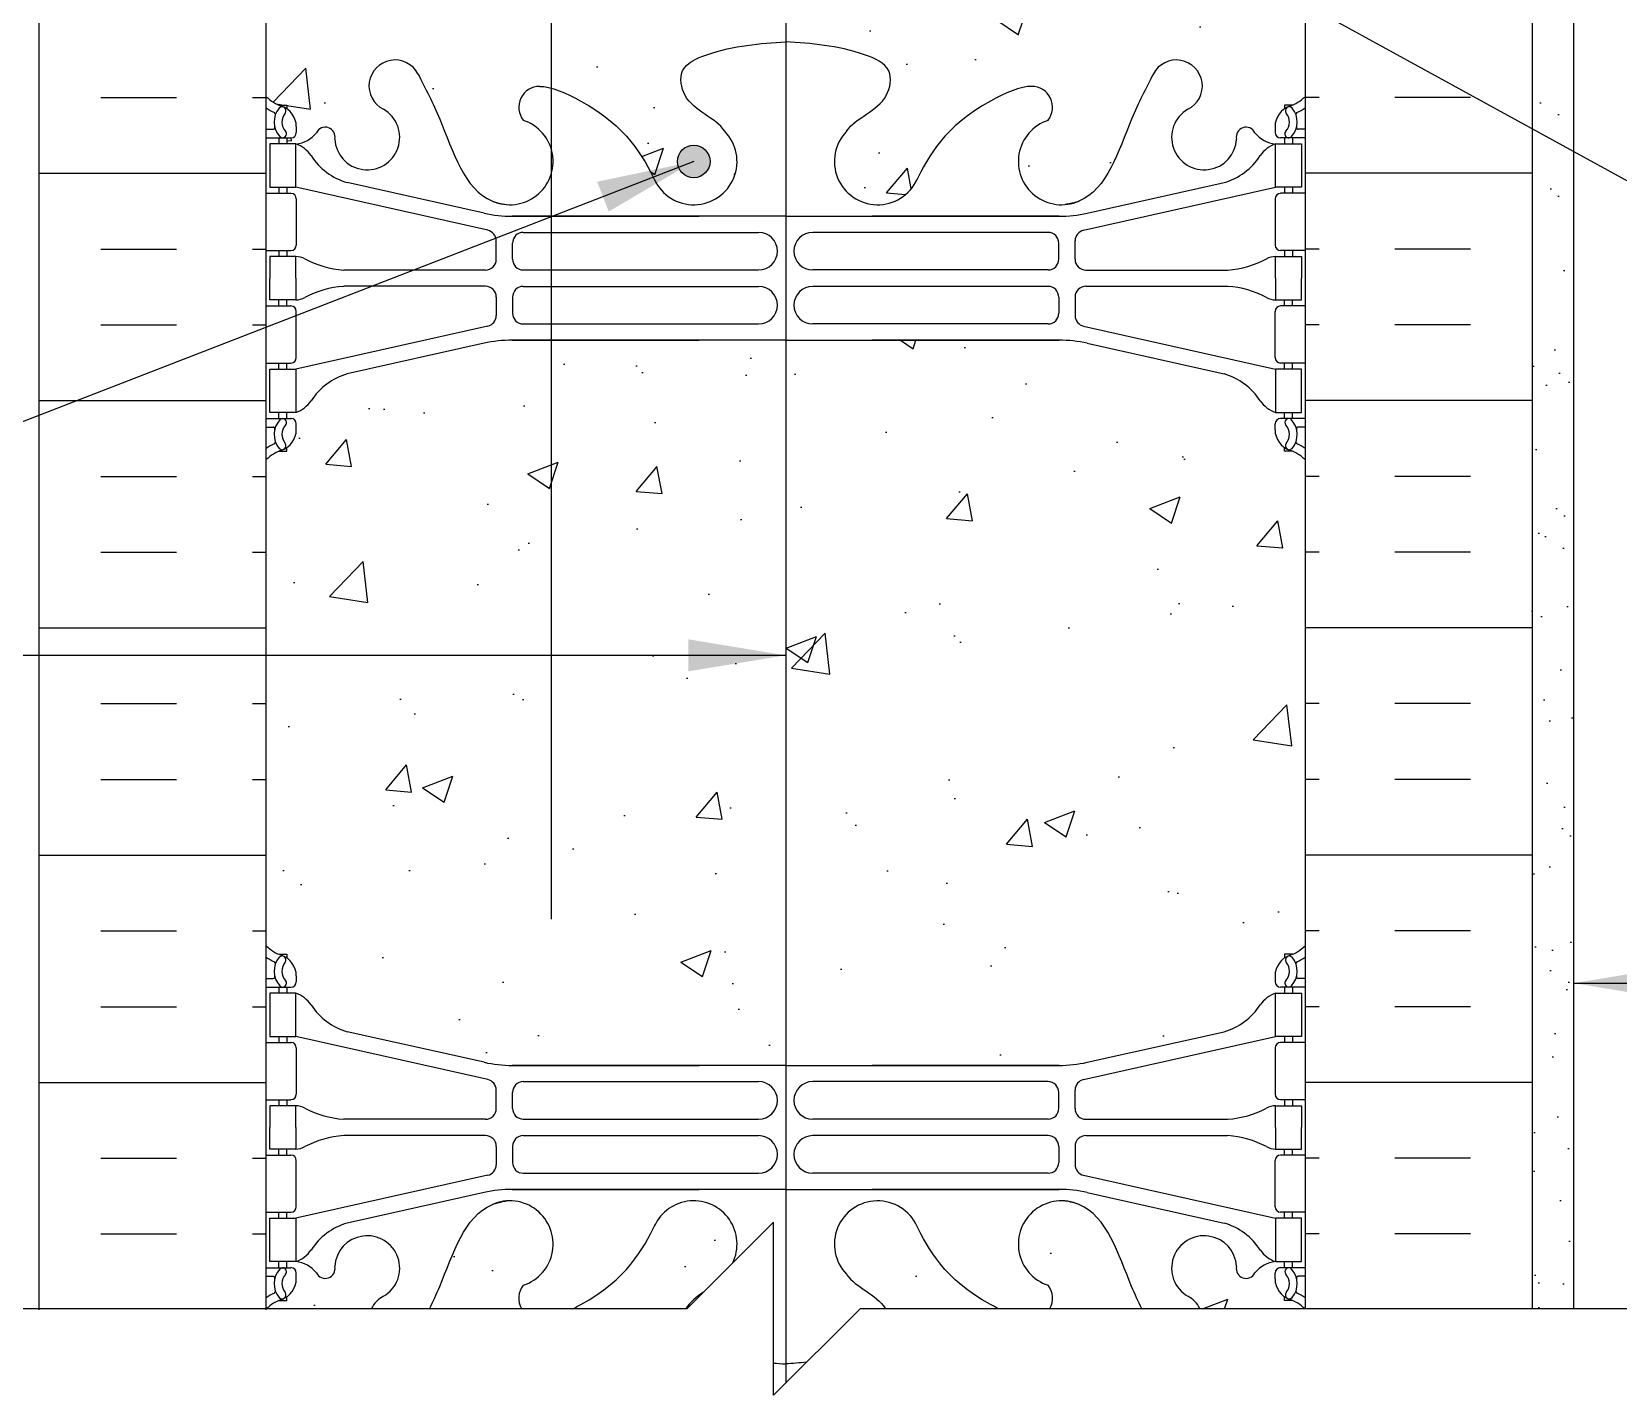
# Model space of a CAD drawing. Header units: inches. Extents: x 253 to 308.2, y 82.2 to 149.8.
# Drawn here: x 271.49 to 289.82, y 105.81 to 121.56 of the extents above; entities that cross this region are included whole.
import ezdxf

# ---------------------------------------------------------------- set-up
doc = ezdxf.new("R2010")
doc.units = ezdxf.units.IN
doc.header["$LTSCALE"] = 0.5
doc.header["$MEASUREMENT"] = 0
for name, color, linetype in [('HATCH', 12, 'Continuous'), ('line25', 2, 'Continuous'), ('LINE3', 3, 'Continuous'), ('LINE50', 5, 'Continuous'), ('LINE9', 9, 'Continuous'), ('TEXT', 4, 'Continuous'), ('Web_Edge', 9, 'Continuous')]:
    doc.layers.add(name, color=color, linetype=linetype)
doc.styles.add('DIM', font='romans.shx', dxfattribs={"width": 0.7})
doc.dimstyles.new('ext_12', dxfattribs={"dimscale": 12, "dimtxt": 0.09375, "dimasz": 0.09375, "dimexe": 0.09375, "dimexo": 0.0625, "dimgap": 0.0625, "dimtad": 1, "dimdec": 1, "dimzin": 3, "dimdsep": 46, "dimlunit": 4, "dimtxsty": 'DIM', "dimcen": 0.09, "dimdle": 0.09375, "dimclrt": 4, "dimadec": 0, "dimazin": 0, "dimtfac": 1, "dimtdec": 1, "dimtmove": 2, "dimatfit": 3, "dimfxl": 1, "dimfrac": 2, "dimtolj": 1, "dimtzin": 0, "dimarcsym": 0})
pattern_1 = [(50, (0, 0), (3.5863, -0.31376), [0.375, -4.125]), (355, (0, 0), (-0.693757, 3.76096), [0.3, -3.3]), (100.4514, (0.299, -0.026), (2.892544, 3.4472), [0.3187, -3.50571]), (46.1842, (0, 1), (5.336207, -0.827596), [0.5625, -6.1875]), (96.6356, (0.4447, 0.931), (4.67331, 4.87059), [0.47805, -5.25857]), (351.1842, (0, 1), (4.67331, 4.87059), [0.45, -4.95]), (21, (0.5, 0.75), (2.984535, -2.013094), [0.375, -4.125]), (326, (0.5, 0.75), (1.216577, 3.62575), [0.3, -3.3]), (71.4514, (0.7487, 0.5822), (4.20111, 1.612656), [0.3187, -3.50571]), (37.5, (0, 0), (0.0607993, 1.6644693), [0, -3.26, 0, -3.35, 0, -3.3125]), (7.5, (0, 0), (1.315348, 1.972059), [0, -1.91, 0, -3.185, 0, -1.2625]), (327.5, (-1.115, 0), (2.669112, -0.1127744), [0, -1.25, 0, -3.9, 0, -5.175]), (317.5, (-1.615, 0), (2.91593, 0.500525), [0, -1.625, 0, -2.59, 0, -3.675])]

msp = doc.modelspace()

# ---------------------------------------------------------------- hatches: boundary and pattern name
at = {"layer": 'HATCH'}
h = msp.add_hatch(dxfattribs=at)
h.set_pattern_fill('AR-CONC', color=256, scale=0.5)
h.set_pattern_definition(pattern_1)
h.paths.add_polyline_path([(283.203, 140.308), (274.749, 140.308, 0.366745), (274.505, 140.097), (274.505, 139.113), (274.568, 139.113), (274.568, 137.913), (274.203, 137.913), (274.203, 137.163), (274.568, 137.163), (274.568, 135.963), (274.203, 135.963), (274.203, 135.213), (274.568, 135.213), (274.568, 134.013), (274.203, 134.013), (274.203, 133.263), (274.568, 133.263), (274.568, 132.183), (274.364, 132.149, -0.244698), (274.546, 132.055, -0.520567), (274.786, 132.055, -0.520567), (275.083, 132.055, -0.520567), (275.239, 132.055, -0.520567), (275.494, 132.055, -0.520567), (275.75, 132.055, -0.520567), (275.948, 132.055, -0.520567), (276.339, 132.055, -0.520567), (276.531, 132.055, -0.53692), (276.838, 132.058, -0.53692), (277.144, 132.055, -0.520567), (277.337, 132.055, -0.520567), (277.728, 132.055, -0.520567), (277.926, 132.055, -0.520567), (278.181, 132.055, -0.520567), (278.437, 132.055, -0.520567), (278.593, 132.055, -0.399573), (278.838, 132.104, -0.399573), (279.083, 132.055, -0.520567), (279.239, 132.055, -0.520567), (279.494, 132.055, -0.520567), (279.75, 132.055, -0.520567), (279.948, 132.055, -0.520567), (280.339, 132.055, -0.520567), (280.531, 132.055, -0.53692), (280.838, 132.058, -0.53692), (281.144, 132.055, -0.520567), (281.337, 132.055, -0.520567), (281.728, 132.055, -0.520567), (281.926, 132.055, -0.520567), (282.181, 132.055, -0.520567), (282.437, 132.055, -0.520567), (282.593, 132.055, -0.399573), (282.838, 132.104, -0.399573), (283.083, 132.055, -0.369172), (283.203, 132.086), (283.203, 132.308), (283.203, 137.308)])
edge = h.paths.add_edge_path()
edge.add_spline(control_points=[(278.696, 107.784), (278.556, 107.501), (278.362, 107.131), (277.777, 106.826), (277.746, 106.81)], knot_values=[0.269029, 0.269029, 0.269029, 0.269029, 1.206485, 1.258119, 1.258119, 1.258119, 1.258119], degree=3, periodic=0)
edge.add_line((277.746, 106.81), (279.051, 106.81))
edge.add_spline(control_points=[(279.051, 106.81), (279.1, 106.889), (279.173, 106.945), (279.249, 106.997)], knot_values=[0.559734, 0.559734, 0.559734, 0.559734, 0.825899, 0.825899, 0.825899, 0.825899], degree=3, periodic=0)
edge.add_line((279.249, 106.997), (279.591, 107.338))
edge.add_arc((279.141, 107.556), 0.5, 334.2283, 514.8293)
edge = h.paths.add_edge_path()
edge.add_spline(control_points=[(276.814, 108.013), (276.488, 107.883), (276.329, 107.323), (276.129, 106.893), (276.089, 106.81)], knot_values=[0.303943, 0.303943, 0.303943, 0.303943, 1.428628, 1.703896, 1.703896, 1.703896, 1.703896], degree=3, periodic=0)
edge.add_line((276.089, 106.81), (277.152, 106.81))
edge.add_arc((277.362, 106.931), 0.242, 141.7673, 209.831, ccw=False)
edge.add_arc((277.016, 107.556), 0.5, 288.2063, 454.7074)
edge.add_spline(control_points=[(276.975, 108.054), (276.918, 108.045), (276.864, 108.033), (276.814, 108.013)], knot_values=[1.703896, 1.703896, 1.703896, 1.703896, 1.875321, 1.875321, 1.875321, 1.875321], degree=3, periodic=0)
h.paths.add_polyline_path([(275.557, 106.953, 1.679912), (274.995, 107.297, -0.886605), (274.782, 107.223, 0.200746), (274.544, 107.354), (274.439, 107.354), (274.439, 107.284), (274.487, 107.284, -0.414214), (274.549, 107.222), (274.549, 107.154, -0.249069), (274.439, 106.947), (274.439, 106.905), (274.349, 106.905, 0.086516), (274.206, 106.81), (275.417, 106.81, -0.171708)])
edge = h.paths.add_edge_path()
edge.add_spline(control_points=[(282.66, 106.81), (282.629, 106.826), (282.045, 107.131), (281.851, 107.501), (281.71, 107.784)], knot_values=[0.269029, 0.269029, 0.269029, 0.269029, 0.320663, 1.258119, 1.258119, 1.258119, 1.258119], degree=3, periodic=0)
edge.add_arc((281.266, 107.556), 0.5, 28.1656, 224.1875)
edge.add_spline(control_points=[(280.907, 107.207), (281.011, 107.049), (281.246, 106.986), (281.355, 106.81)], knot_values=[0.229407, 0.229407, 0.229407, 0.229407, 0.825899, 0.825899, 0.825899, 0.825899], degree=3, periodic=0)
edge.add_line((281.355, 106.81), (282.66, 106.81))
edge = h.paths.add_edge_path()
edge.add_spline(control_points=[(284.317, 106.81), (284.277, 106.893), (284.078, 107.323), (283.918, 107.883), (283.592, 108.013)], knot_values=[0.303943, 0.303943, 0.303943, 0.303943, 0.579211, 1.703896, 1.703896, 1.703896, 1.703896], degree=3, periodic=0)
edge.add_spline(control_points=[(283.592, 108.013), (283.543, 108.033), (283.488, 108.045), (283.432, 108.054)], knot_values=[1.703896, 1.703896, 1.703896, 1.703896, 1.875321, 1.875321, 1.875321, 1.875321], degree=3, periodic=0)
edge.add_arc((283.391, 107.556), 0.5, 85.2926, 251.7937)
edge.add_arc((283.044, 106.931), 0.242, -29.831, 38.2327, ccw=False)
edge.add_line((283.254, 106.81), (284.317, 106.81))
h.paths.add_polyline_path([(285.412, 107.297, 1.679912), (284.849, 106.953, -0.171708), (284.989, 106.81), (286.2, 106.81, 0.086516), (286.057, 106.905), (285.967, 106.905), (285.967, 106.947, -0.249069), (285.857, 107.154), (285.857, 107.222, -0.414214), (285.92, 107.284), (285.967, 107.284), (285.967, 107.354), (285.862, 107.354, 0.200746), (285.624, 107.223, -0.886605)])
edge = h.paths.add_edge_path()
edge.add_spline(control_points=[(280.444, 106.191), (280.363, 106.184), (280.283, 106.178), (280.203, 106.173)], knot_values=[2.13885, 2.13885, 2.13885, 2.13885, 2.389004, 2.389004, 2.389004, 2.389004], degree=3, periodic=0)
edge.add_spline(control_points=[(280.203, 106.173), (280.156, 106.176), (280.11, 106.179), (280.063, 106.183)], knot_values=[2.243479, 2.243479, 2.243479, 2.243479, 2.389004, 2.389004, 2.389004, 2.389004], degree=3, periodic=0)
edge.add_line((280.063, 106.183), (280.063, 105.81))
edge.add_line((280.063, 105.81), (280.444, 106.191))
h = msp.add_hatch(dxfattribs=at)
h.set_pattern_fill('AR-CONC', color=256, scale=0.5)
h.set_pattern_definition(pattern_1)
edge = h.paths.add_edge_path()
edge.add_line((285.969, 123.457), (285.843, 123.457))
edge.add_arc((285.843, 123.507), 0.05, 180, 270, ccw=False)
edge.add_line((285.793, 123.507), (285.793, 123.537))
edge.add_line((285.793, 123.537), (285.693, 123.537))
edge.add_line((285.693, 123.537), (285.693, 125.026))
edge.add_arc((285.519, 124.95), 0.19, 23.6297, 85.6939)
edge.add_arc((285.562, 125.337), 0.2, 172.8929, 261.6212, ccw=False)
edge.add_arc((284.989, 125.343), 0.375, 2.9237, 239.8675)
edge.add_arc((284.715, 124.738), 0.293, -154.2016, 73.0731, ccw=False)
edge.add_spline(control_points=[(284.451, 124.61), (284.365, 124.777), (284.112, 125.267), (283.918, 125.948), (283.592, 126.079)], knot_values=[0, 0, 0, 0, 0.579211, 1.703896, 1.703896, 1.703896, 1.703896], degree=3, periodic=0)
edge.add_spline(control_points=[(283.592, 126.079), (283.543, 126.098), (283.488, 126.111), (283.432, 126.119)], knot_values=[1.703896, 1.703896, 1.703896, 1.703896, 1.875321, 1.875321, 1.875321, 1.875321], degree=3, periodic=0)
edge.add_arc((283.391, 125.621), 0.5, 85.2926, 251.7937)
edge.add_arc((283.044, 124.996), 0.242, -90, 38.2327, ccw=False)
edge.add_spline(control_points=[(283.044, 124.754), (282.923, 124.752), (282.104, 125.104), (281.859, 125.551), (281.719, 125.831)], knot_values=[0.038125, 0.038125, 0.038125, 0.038125, 0.320663, 1.237398, 1.237398, 1.237398, 1.237398], degree=3, periodic=0)
edge.add_arc((281.266, 125.621), 0.5, 24.819, 224.1875)
edge.add_spline(control_points=[(280.907, 125.273), (281.015, 125.11), (281.375, 125.019), (281.451, 124.523), (280.903, 124.288), (280.499, 124.259), (280.203, 124.238)], knot_values=[0.229407, 0.229407, 0.229407, 0.229407, 0.844432, 1.128849, 1.464331, 2.389004, 2.389004, 2.389004, 2.389004], degree=3, periodic=0)
edge.add_spline(control_points=[(280.203, 124.238), (279.907, 124.259), (279.503, 124.288), (278.955, 124.523), (279.032, 125.019), (279.391, 125.11), (279.499, 125.273)], knot_values=[0.229407, 0.229407, 0.229407, 0.229407, 1.15408, 1.489562, 1.773979, 2.389004, 2.389004, 2.389004, 2.389004], degree=3, periodic=0)
edge.add_arc((279.141, 125.621), 0.5, 315.8125, 515.181)
edge.add_spline(control_points=[(278.687, 125.831), (278.547, 125.551), (278.302, 125.104), (277.483, 124.752), (277.362, 124.754)], knot_values=[0.038125, 0.038125, 0.038125, 0.038125, 0.95486, 1.237398, 1.237398, 1.237398, 1.237398], degree=3, periodic=0)
edge.add_arc((277.362, 124.996), 0.242, 141.7673, 270, ccw=False)
edge.add_arc((277.016, 125.621), 0.5, 288.2063, 454.7074)
edge.add_spline(control_points=[(276.975, 126.119), (276.918, 126.111), (276.864, 126.098), (276.814, 126.079)], knot_values=[1.703896, 1.703896, 1.703896, 1.703896, 1.875321, 1.875321, 1.875321, 1.875321], degree=3, periodic=0)
edge.add_spline(control_points=[(276.814, 126.079), (276.488, 125.948), (276.294, 125.267), (276.041, 124.777), (275.955, 124.61)], knot_values=[0, 0, 0, 0, 1.124685, 1.703896, 1.703896, 1.703896, 1.703896], degree=3, periodic=0)
edge.add_arc((275.691, 124.738), 0.293, 106.9269, 334.2016, ccw=False)
edge.add_arc((275.417, 125.343), 0.375, 300.1325, 537.0763)
edge.add_arc((274.844, 125.337), 0.2, -81.62, 7.1071, ccw=False)
edge.add_arc((274.887, 124.95), 0.19, 94.3036, 156.3684)
edge.add_line((274.713, 125.026), (274.713, 123.537))
edge.add_line((274.713, 123.537), (274.613, 123.537))
edge.add_line((274.613, 123.537), (274.613, 123.507))
edge.add_arc((274.563, 123.507), 0.05, -90, 0, ccw=False)
edge.add_line((274.563, 123.457), (274.437, 123.457))
edge.add_line((274.437, 123.457), (274.388, 123.307))
edge.add_arc((274.338, 123.333), 0.0567, 208.0725, 331.9275, ccw=False)
edge.add_line((274.288, 123.307), (274.203, 123.567))
edge.add_line((274.203, 123.567), (274.203, 122.808))
edge.add_line((274.203, 122.808), (274.203, 120.808))
edge.add_arc((274.549, 121.169), 0.5, 226.2109, 246.4218)
edge.add_line((274.349, 120.711), (274.439, 120.711))
edge.add_line((274.439, 120.711), (274.439, 120.669))
edge.add_arc((274.299, 120.462), 0.25, 0, 55.9442, ccw=False)
edge.add_line((274.549, 120.462), (274.549, 120.394))
edge.add_arc((274.487, 120.394), 0.0625, -90, 0, ccw=False)
edge.add_line((274.487, 120.332), (274.439, 120.332))
edge.add_line((274.439, 120.332), (274.439, 120.262))
edge.add_line((274.439, 120.262), (274.544, 120.262))
edge.add_arc((274.507, 120.611), 0.352, 276.1291, 321.5331)
edge.add_arc((274.884, 120.343), 0.113, -12.1844, 154.0569, ccw=False)
edge.add_arc((275.369, 120.338), 0.375, 182.9237, 419.8675)
edge.add_arc((275.689, 120.932), 0.3, 27.597, 243.9425, ccw=False)
edge.add_spline(control_points=[(275.955, 121.071), (276.041, 120.904), (276.294, 120.414), (276.488, 119.733), (276.814, 119.603)], knot_values=[0, 0, 0, 0, 0.579211, 1.703896, 1.703896, 1.703896, 1.703896], degree=3, periodic=0)
edge.add_spline(control_points=[(276.814, 119.603), (276.864, 119.583), (276.918, 119.57), (276.975, 119.562)], knot_values=[1.703896, 1.703896, 1.703896, 1.703896, 1.875321, 1.875321, 1.875321, 1.875321], degree=3, periodic=0)
edge.add_arc((277.016, 120.06), 0.5, 265.2926, 431.7937)
edge.add_arc((277.362, 120.685), 0.242, 90, 218.2327, ccw=False)
edge.add_spline(control_points=[(277.362, 120.927), (277.483, 120.929), (278.302, 120.577), (278.547, 120.13), (278.687, 119.85)], knot_values=[0.038125, 0.038125, 0.038125, 0.038125, 0.320663, 1.237398, 1.237398, 1.237398, 1.237398], degree=3, periodic=0)
edge.add_arc((279.141, 120.06), 0.5, 204.819, 404.1875)
edge.add_spline(control_points=[(279.499, 120.409), (279.391, 120.572), (279.032, 120.662), (278.955, 121.158), (279.503, 121.394), (279.907, 121.422), (280.203, 121.443)], knot_values=[0.229407, 0.229407, 0.229407, 0.229407, 0.844432, 1.128849, 1.464331, 2.389004, 2.389004, 2.389004, 2.389004], degree=3, periodic=0)
edge.add_spline(control_points=[(280.203, 121.443), (280.499, 121.422), (280.903, 121.394), (281.451, 121.158), (281.375, 120.662), (281.015, 120.572), (280.907, 120.409)], knot_values=[0.229407, 0.229407, 0.229407, 0.229407, 1.15408, 1.489562, 1.773979, 2.389004, 2.389004, 2.389004, 2.389004], degree=3, periodic=0)
edge.add_arc((281.266, 120.06), 0.5, 135.8125, 335.181)
edge.add_spline(control_points=[(281.719, 119.85), (281.859, 120.13), (282.104, 120.577), (282.923, 120.929), (283.044, 120.927)], knot_values=[0.038125, 0.038125, 0.038125, 0.038125, 0.95486, 1.237398, 1.237398, 1.237398, 1.237398], degree=3, periodic=0)
edge.add_arc((283.044, 120.685), 0.242, -38.2327, 90, ccw=False)
edge.add_arc((283.391, 120.06), 0.5, 108.2063, 274.7074)
edge.add_spline(control_points=[(283.432, 119.562), (283.488, 119.57), (283.543, 119.583), (283.592, 119.603)], knot_values=[1.703896, 1.703896, 1.703896, 1.703896, 1.875321, 1.875321, 1.875321, 1.875321], degree=3, periodic=0)
edge.add_spline(control_points=[(283.592, 119.603), (283.918, 119.733), (284.112, 120.414), (284.365, 120.904), (284.451, 121.071)], knot_values=[0, 0, 0, 0, 1.124685, 1.703896, 1.703896, 1.703896, 1.703896], degree=3, periodic=0)
edge.add_arc((284.717, 120.932), 0.3, -63.9425, 153.0283, ccw=False)
edge.add_arc((285.037, 120.338), 0.375, 120.1325, 357.0763)
edge.add_arc((285.522, 120.343), 0.113, 25.9431, 192.1844, ccw=False)
edge.add_arc((285.9, 120.611), 0.352, 218.4669, 263.8709)
edge.add_line((285.862, 120.262), (285.967, 120.262))
edge.add_line((285.967, 120.262), (285.967, 120.332))
edge.add_line((285.967, 120.332), (285.92, 120.332))
edge.add_arc((285.92, 120.394), 0.0625, 180, 270, ccw=False)
edge.add_line((285.857, 120.394), (285.857, 120.462))
edge.add_arc((286.107, 120.462), 0.25, 124.0558, 180, ccw=False)
edge.add_line((285.967, 120.669), (285.967, 120.711))
edge.add_line((285.967, 120.711), (286.057, 120.711))
edge.add_arc((285.857, 121.169), 0.5, 293.5782, 313.7891)
edge.add_line((286.203, 120.808), (286.203, 123.567))
edge.add_line((286.203, 123.567), (286.118, 123.307))
edge.add_arc((286.068, 123.333), 0.0567, 208.0725, 331.9275, ccw=False)
edge.add_line((286.018, 123.307), (285.969, 123.457))
h = msp.add_hatch(dxfattribs=at)
h.set_pattern_fill('AR-SAND', color=256, scale=0.5, style=0)
h.set_pattern_definition([(37.5, (193.1861, -29.7721), (-0.0314967, 0.963412), [0, -0.76, 0, -0.85, 0, -0.8125]), (7.5, (193.1861, -29.7721), (0.884888, 1.411073), [0, -0.41, 0, -0.685, 0, -0.2625]), (327.5, (192.5711, -29.7721), (1.557071, 0.0028295), [0, -0.25, 0, -0.9, 0, -1.175]), (317.5, (192.5711, -29.7721), (1.503063, 0.438838), [0, -0.125, 0, -0.59, 0, -0.675])])
h.paths.add_polyline_path([(288.828, 106.811), (289.307, 106.811), (289.307, 120.782), (288.828, 120.782)])
h = msp.add_hatch(dxfattribs=at)
h.set_pattern_fill('AR-CONC', color=256, scale=0.5)
h.set_pattern_definition(pattern_1)
h.paths.add_polyline_path([(280.203, 109.62), (283.361, 109.62, 0.054974), (283.688, 109.656), (285.269, 110.009, 0.17445), (285.676, 110.304, -0.168672), (285.862, 110.454), (285.967, 110.454), (285.967, 110.524), (285.92, 110.524, -0.414214), (285.857, 110.587), (285.857, 110.654, -0.249069), (285.967, 110.861), (285.967, 110.903), (286.057, 110.903, 0.088416), (286.203, 111), (286.203, 116.616, 0.088416), (286.057, 116.713), (285.967, 116.713), (285.967, 116.755, -0.249069), (285.857, 116.962), (285.857, 117.029, -0.414214), (285.92, 117.092), (285.967, 117.092), (285.967, 117.162), (285.862, 117.162, -0.168672), (285.676, 117.311, 0.17445), (285.269, 117.607), (283.688, 117.96, 0.054974), (283.361, 117.996), (280.203, 117.996), (277.045, 117.996, 0.054974), (276.718, 117.96), (275.137, 117.607, 0.17445), (274.73, 117.311, -0.168672), (274.544, 117.162), (274.439, 117.162), (274.439, 117.092), (274.487, 117.092, -0.414214), (274.549, 117.029), (274.549, 116.962, -0.249069), (274.439, 116.755), (274.439, 116.713), (274.349, 116.713, 0.088416), (274.203, 116.616), (274.203, 111, 0.088416), (274.349, 110.903), (274.439, 110.903), (274.439, 110.861, -0.249069), (274.549, 110.654), (274.549, 110.587, -0.414214), (274.487, 110.524), (274.439, 110.524), (274.439, 110.454), (274.544, 110.454, -0.168672), (274.73, 110.304, 0.17445), (275.137, 110.009), (276.718, 109.656, 0.054974), (277.045, 109.62)])
at = {"layer": 'LINE3'}
msp.add_hatch(color=256, dxfattribs=at).paths.add_polyline_path([(278.953, 120.06, 1), (279.328, 120.06, 1)])

# ---------------------------------------------------------------- linework, layer by layer
at = {"layer": 'HATCH'}
for p, q in [((272.292, 120.798), (273.167, 120.798)), ((274.042, 120.798), (274.203, 120.798)), ((286.365, 120.798), (286.203, 120.798)), ((286.365, 120.798), (286.203, 120.798)), ((288.115, 120.798), (287.24, 120.798)), ((271.578, 119.923), (274.203, 119.923)), ((288.828, 119.923), (286.203, 119.923)), ((272.292, 119.048), (273.167, 119.048)), ((274.042, 119.048), (274.203, 119.048)), ((286.365, 119.048), (286.203, 119.048)), ((286.365, 119.048), (286.203, 119.048)), ((288.115, 119.048), (287.24, 119.048)), ((272.292, 118.173), (273.167, 118.173)), ((274.042, 118.173), (274.203, 118.173)), ((286.365, 118.173), (286.203, 118.173)), ((286.365, 118.173), (286.203, 118.173)), ((288.115, 118.173), (287.24, 118.173)), ((271.578, 117.298), (274.203, 117.298)), ((288.828, 117.298), (286.203, 117.298)), ((272.292, 116.423), (273.167, 116.423)), ((274.042, 116.423), (274.203, 116.423)), ((286.365, 116.423), (286.203, 116.423)), ((286.365, 116.423), (286.203, 116.423)), ((288.115, 116.423), (287.24, 116.423)), ((272.292, 115.548), (273.167, 115.548)), ((274.042, 115.548), (274.203, 115.548)), ((286.365, 115.548), (286.203, 115.548)), ((286.365, 115.548), (286.203, 115.548)), ((288.115, 115.548), (287.24, 115.548)), ((271.578, 114.673), (274.203, 114.673)), ((288.828, 114.673), (286.203, 114.673)), ((272.292, 113.798), (273.167, 113.798)), ((274.042, 113.798), (274.203, 113.798)), ((286.365, 113.798), (286.203, 113.798)), ((286.365, 113.798), (286.203, 113.798)), ((288.115, 113.798), (287.24, 113.798)), ((272.292, 112.923), (273.167, 112.923)), ((274.042, 112.923), (274.203, 112.923)), ((286.365, 112.923), (286.203, 112.923)), ((286.365, 112.923), (286.203, 112.923)), ((288.115, 112.923), (287.24, 112.923)), ((271.578, 112.048), (274.203, 112.048)), ((288.828, 112.048), (286.203, 112.048)), ((272.292, 111.173), (273.167, 111.173)), ((274.042, 111.173), (274.203, 111.173)), ((286.365, 111.173), (286.203, 111.173)), ((286.365, 111.173), (286.203, 111.173)), ((288.115, 111.173), (287.24, 111.173)), ((272.292, 110.298), (273.167, 110.298)), ((274.042, 110.298), (274.203, 110.298)), ((286.365, 110.298), (286.203, 110.298)), ((286.365, 110.298), (286.203, 110.298)), ((288.115, 110.298), (287.24, 110.298)), ((271.578, 109.423), (274.203, 109.423)), ((288.828, 109.423), (286.203, 109.423)), ((272.292, 108.548), (273.167, 108.548)), ((274.042, 108.548), (274.203, 108.548)), ((286.365, 108.548), (286.203, 108.548)), ((286.365, 108.548), (286.203, 108.548)), ((288.115, 108.548), (287.24, 108.548)), ((272.292, 107.673), (273.167, 107.673)), ((274.042, 107.673), (274.203, 107.673)), ((286.365, 107.673), (286.203, 107.673)), ((286.365, 107.673), (286.203, 107.673)), ((288.115, 107.673), (287.24, 107.673))]:
    msp.add_line(p, q, dxfattribs=at)
at = {"layer": 'line25'}
for p, q in [((286.203, 132.308), (286.203, 106.811)), ((274.203, 106.798), (274.203, 122.808))]:
    msp.add_line(p, q, dxfattribs=at)
at = {"layer": 'LINE3'}
for p, q in [((277.492, 148.811), (277.492, 111.309)), ((280.203, 130.023), (280.203, 105.951))]:
    msp.add_line(p, q, dxfattribs=at)
msp.add_circle((279.141, 120.06), 0.188, dxfattribs=at)
at = {"layer": 'LINE50'}
for p, q in [((288.828, 132.308), (288.828, 106.811)), ((271.578, 106.798), (271.578, 122.808))]:
    msp.add_line(p, q, dxfattribs=at)
at = {"layer": 'LINE9'}
msp.add_line((289.307, 106.811), (289.307, 132.308), dxfattribs=at)
msp.add_lwpolyline([(291.443, 106.81), (281.063, 106.81), (280.063, 105.81), (280.063, 107.81), (279.063, 106.81), (268.683, 106.81)], dxfattribs=at)
at = {"layer": 'Web_Edge'}
for p, q in [((274.349, 120.711), (274.439, 120.711)), ((274.439, 120.711), (274.439, 120.669)), ((286.057, 120.711), (285.967, 120.711)), ((285.967, 120.711), (285.967, 120.669)), ((274.203, 120.432), (274.281, 120.432)), ((274.549, 120.462), (274.549, 120.394)), ((285.857, 120.462), (285.857, 120.394)), ((286.203, 120.432), (286.125, 120.432)), ((274.203, 120.332), (274.487, 120.332)), ((274.349, 120.332), (274.349, 120.262)), ((274.439, 120.332), (274.439, 120.262)), ((286.203, 120.332), (285.92, 120.332)), ((285.967, 120.332), (285.967, 120.262)), ((286.057, 120.332), (286.057, 120.262)), ((274.349, 119.762), (274.349, 119.692)), ((274.439, 119.762), (274.439, 119.692)), ((276.762, 119.265), (274.544, 119.762)), ((276.718, 119.463), (275.137, 119.816)), ((283.645, 119.265), (285.862, 119.762)), ((283.688, 119.463), (285.269, 119.816)), ((285.967, 119.762), (285.967, 119.692)), ((286.057, 119.762), (286.057, 119.692)), ((274.203, 119.692), (274.487, 119.692)), ((274.549, 119.629), (274.549, 119.094)), ((285.857, 119.629), (285.857, 119.094)), ((286.203, 119.692), (285.92, 119.692)), ((277.045, 119.427), (279.203, 119.427)), ((280.203, 119.427), (277.045, 119.427)), ((280.203, 119.427), (283.361, 119.427)), ((283.361, 119.427), (281.203, 119.427)), ((276.859, 118.931), (276.859, 119.143)), ((277.172, 119.241), (279.891, 119.241)), ((283.234, 119.241), (280.515, 119.241)), ((283.547, 118.931), (283.547, 119.143)), ((274.203, 119.032), (274.487, 119.032)), ((274.349, 119.032), (274.349, 118.962)), ((274.439, 119.032), (274.439, 118.962)), ((277.047, 118.932), (277.047, 119.116)), ((283.359, 118.932), (283.359, 119.116)), ((286.203, 119.032), (285.92, 119.032)), ((285.967, 119.032), (285.967, 118.962)), ((286.057, 119.032), (286.057, 118.962)), ((276.734, 118.806), (275.097, 118.806)), ((277.172, 118.807), (279.891, 118.807)), ((283.234, 118.807), (280.515, 118.807)), ((283.672, 118.806), (285.309, 118.806)), ((276.734, 118.618), (275.097, 118.618)), ((277.172, 118.617), (279.891, 118.617)), ((283.234, 118.617), (280.515, 118.617)), ((283.672, 118.618), (285.309, 118.618)), ((274.349, 118.392), (274.349, 118.462)), ((274.439, 118.392), (274.439, 118.462)), ((276.859, 118.493), (276.859, 118.28)), ((277.047, 118.492), (277.047, 118.308)), ((283.359, 118.492), (283.359, 118.308)), ((283.547, 118.493), (283.547, 118.28)), ((285.967, 118.392), (285.967, 118.462)), ((286.057, 118.392), (286.057, 118.462)), ((274.203, 118.392), (274.487, 118.392)), ((274.549, 117.794), (274.549, 118.329)), ((285.857, 117.794), (285.857, 118.329)), ((286.203, 118.392), (285.92, 118.392)), ((276.762, 118.158), (274.544, 117.662)), ((277.172, 118.183), (279.891, 118.183)), ((283.234, 118.183), (280.515, 118.183)), ((283.645, 118.158), (285.862, 117.662)), ((276.718, 117.96), (275.137, 117.607)), ((277.045, 117.996), (279.203, 117.996)), ((280.203, 117.996), (277.045, 117.996)), ((280.203, 117.996), (283.361, 117.996)), ((283.361, 117.996), (281.203, 117.996)), ((283.688, 117.96), (285.269, 117.607)), ((274.203, 117.732), (274.487, 117.732)), ((274.349, 117.662), (274.349, 117.732)), ((274.439, 117.662), (274.439, 117.732)), ((286.203, 117.732), (285.92, 117.732)), ((285.967, 117.662), (285.967, 117.732)), ((286.057, 117.662), (286.057, 117.732)), ((274.349, 117.092), (274.349, 117.162)), ((274.439, 117.092), (274.439, 117.162)), ((285.967, 117.092), (285.967, 117.162)), ((286.057, 117.092), (286.057, 117.162)), ((274.203, 117.092), (274.487, 117.092)), ((274.203, 116.992), (274.281, 116.992)), ((274.549, 116.962), (274.549, 117.029)), ((285.857, 116.962), (285.857, 117.029)), ((286.203, 117.092), (285.92, 117.092)), ((286.203, 116.992), (286.125, 116.992)), ((274.349, 116.713), (274.439, 116.713)), ((274.439, 116.713), (274.439, 116.755)), ((285.967, 116.713), (285.967, 116.755)), ((286.057, 116.713), (285.967, 116.713)), ((274.349, 110.903), (274.439, 110.903)), ((274.439, 110.903), (274.439, 110.861)), ((286.057, 110.903), (285.967, 110.903)), ((285.967, 110.903), (285.967, 110.861)), ((274.203, 110.624), (274.281, 110.624)), ((274.549, 110.654), (274.549, 110.587)), ((285.857, 110.654), (285.857, 110.587)), ((286.203, 110.624), (286.125, 110.624)), ((274.203, 110.524), (274.487, 110.524)), ((274.349, 110.524), (274.349, 110.454)), ((274.439, 110.524), (274.439, 110.454)), ((286.203, 110.524), (285.92, 110.524)), ((285.967, 110.524), (285.967, 110.454)), ((286.057, 110.524), (286.057, 110.454)), ((276.718, 109.656), (275.137, 110.009)), ((283.688, 109.656), (285.269, 110.009)), ((274.203, 109.884), (274.487, 109.884)), ((274.349, 109.954), (274.349, 109.884)), ((274.439, 109.954), (274.439, 109.884)), ((276.762, 109.457), (274.544, 109.954)), ((274.549, 109.822), (274.549, 109.287)), ((283.645, 109.457), (285.862, 109.954)), ((285.857, 109.822), (285.857, 109.287)), ((286.203, 109.884), (285.92, 109.884)), ((285.967, 109.954), (285.967, 109.884)), ((286.057, 109.954), (286.057, 109.884)), ((277.045, 109.62), (279.203, 109.62)), ((280.203, 109.62), (277.045, 109.62)), ((280.203, 109.62), (283.361, 109.62)), ((283.361, 109.62), (281.203, 109.62)), ((277.172, 109.433), (279.891, 109.433)), ((283.234, 109.433), (280.515, 109.433)), ((276.859, 109.123), (276.859, 109.335)), ((277.047, 109.124), (277.047, 109.308)), ((283.359, 109.124), (283.359, 109.308)), ((283.547, 109.123), (283.547, 109.335)), ((274.203, 109.224), (274.487, 109.224)), ((274.349, 109.224), (274.349, 109.154)), ((274.439, 109.224), (274.439, 109.154)), ((286.203, 109.224), (285.92, 109.224)), ((285.967, 109.224), (285.967, 109.154)), ((286.057, 109.224), (286.057, 109.154)), ((276.734, 108.998), (275.097, 108.998)), ((277.172, 108.999), (279.891, 108.999)), ((283.234, 108.999), (280.515, 108.999)), ((283.672, 108.998), (285.309, 108.998)), ((276.734, 108.81), (275.097, 108.81)), ((277.172, 108.809), (279.891, 108.809)), ((283.234, 108.809), (280.515, 108.809)), ((283.672, 108.81), (285.309, 108.81)), ((274.203, 108.584), (274.487, 108.584)), ((274.349, 108.584), (274.349, 108.654)), ((274.439, 108.584), (274.439, 108.654)), ((274.549, 107.987), (274.549, 108.522)), ((276.859, 108.685), (276.859, 108.473)), ((277.047, 108.684), (277.047, 108.5)), ((283.359, 108.684), (283.359, 108.5)), ((283.547, 108.685), (283.547, 108.473)), ((285.857, 107.987), (285.857, 108.522)), ((286.203, 108.584), (285.92, 108.584)), ((285.967, 108.584), (285.967, 108.654)), ((286.057, 108.584), (286.057, 108.654)), ((276.762, 108.351), (274.544, 107.854)), ((277.172, 108.375), (279.891, 108.375)), ((283.234, 108.375), (280.515, 108.375)), ((283.645, 108.351), (285.862, 107.854)), ((276.718, 108.152), (275.137, 107.799)), ((277.045, 108.188), (279.203, 108.188)), ((280.203, 108.188), (277.045, 108.188)), ((280.203, 108.188), (283.361, 108.188)), ((283.361, 108.188), (281.203, 108.188)), ((283.688, 108.152), (285.269, 107.799)), ((274.203, 107.924), (274.487, 107.924)), ((274.349, 107.854), (274.349, 107.924)), ((274.439, 107.854), (274.439, 107.924)), ((286.203, 107.924), (285.92, 107.924)), ((285.967, 107.854), (285.967, 107.924)), ((286.057, 107.854), (286.057, 107.924)), ((274.203, 107.284), (274.487, 107.284)), ((274.349, 107.284), (274.349, 107.354)), ((274.439, 107.284), (274.439, 107.354)), ((286.203, 107.284), (285.92, 107.284)), ((285.967, 107.284), (285.967, 107.354)), ((286.057, 107.284), (286.057, 107.354)), ((274.203, 107.184), (274.281, 107.184)), ((274.549, 107.154), (274.549, 107.222)), ((285.857, 107.154), (285.857, 107.222)), ((286.203, 107.184), (286.125, 107.184)), ((274.349, 106.905), (274.439, 106.905)), ((274.439, 106.905), (274.439, 106.947)), ((285.967, 106.905), (285.967, 106.947)), ((286.057, 106.905), (285.967, 106.905))]:
    msp.add_line(p, q, dxfattribs=at)
for points in [[(274.244, 119.762), (274.544, 119.762), (274.544, 120.262), (274.244, 120.262)], [(286.162, 119.762), (285.862, 119.762), (285.862, 120.262), (286.162, 120.262)], [(274.244, 117.662), (274.544, 117.662), (274.544, 117.162), (274.244, 117.162)], [(286.162, 117.662), (285.862, 117.662), (285.862, 117.162), (286.162, 117.162)], [(274.244, 109.954), (274.544, 109.954), (274.544, 110.454), (274.244, 110.454)], [(286.162, 109.954), (285.862, 109.954), (285.862, 110.454), (286.162, 110.454)], [(274.244, 107.854), (274.544, 107.854), (274.544, 107.354), (274.244, 107.354)], [(286.162, 107.854), (285.862, 107.854), (285.862, 107.354), (286.162, 107.354)]]:
    msp.add_lwpolyline(points, close=True, dxfattribs=at)
for points in [[(274.544, 118.712), (274.544, 118.962), (274.244, 118.962), (274.244, 118.712)], [(285.862, 118.712), (285.862, 118.962), (286.162, 118.962), (286.162, 118.712)], [(274.544, 118.712), (274.544, 118.462), (274.244, 118.462), (274.244, 118.712)], [(285.862, 118.712), (285.862, 118.462), (286.162, 118.462), (286.162, 118.712)], [(274.544, 108.904), (274.544, 109.154), (274.244, 109.154), (274.244, 108.904)], [(285.862, 108.904), (285.862, 109.154), (286.162, 109.154), (286.162, 108.904)], [(274.544, 108.904), (274.544, 108.654), (274.244, 108.654), (274.244, 108.904)], [(285.862, 108.904), (285.862, 108.654), (286.162, 108.654), (286.162, 108.904)]]:
    msp.add_lwpolyline(points, dxfattribs=at)
for centre, radius, start, end in [((275.689, 120.932), 0.3, 27.597, 243.9425), ((284.717, 120.932), 0.3, 296.0575, 152.403), ((274.549, 121.169), 0.5, 226.2109, 250.5288), ((277.362, 120.685), 0.242, 90, 218.2327), ((283.044, 120.685), 0.242, 321.7673, 90), ((285.857, 121.169), 0.5, 289.4712, 313.7891), ((274.549, 121.169), 0.6, 234.7832, 245.0748), ((274.543, 120.516), 0.25, 140.1145, 222.4609), ((274.287, 120.606), 0.021, 343.464, 63.9957), ((274.385, 120.647), 0.045, 321.448, 139.1879), ((274.299, 120.462), 0.25, 0, 70.5288), ((274.543, 120.516), 0.16, 140.0001, 222.4609), ((275.369, 120.338), 0.375, 182.9237, 59.8675), ((285.037, 120.338), 0.375, 120.1325, 357.0763), ((286.107, 120.462), 0.25, 109.4712, 180), ((286.021, 120.647), 0.045, 40.8121, 218.552), ((285.863, 120.516), 0.16, 317.5391, 39.9999), ((285.863, 120.516), 0.25, 317.5391, 39.8855), ((286.119, 120.606), 0.021, 116.0043, 196.536), ((285.857, 121.169), 0.6, 294.9252, 305.2168), ((274.281, 120.451), 0.0196, 269.4032, 15.4901), ((274.884, 120.343), 0.113, 347.8156, 154.0569), ((277.016, 120.06), 0.5, 246.2139, 71.7937), ((283.391, 120.06), 0.5, 108.2063, 293.7861), ((285.522, 120.343), 0.113, 25.9431, 192.1844), ((286.125, 120.451), 0.0196, 164.5099, 270.5968), ((274.392, 120.378), 0.045, 222.4609, 42.4609), ((274.487, 120.394), 0.0625, 270, 0), ((274.507, 120.611), 0.352, 276.1291, 321.5331), ((274.422, 119.919), 0.364, 34.9775, 70.3387), ((279.141, 120.06), 0.5, 204.819, 44.1875), ((281.266, 120.06), 0.5, 135.8125, 335.181), ((285.9, 120.611), 0.352, 218.4669, 263.8709), ((285.984, 119.919), 0.364, 109.6613, 145.0225), ((285.92, 120.394), 0.0625, 180, 270), ((286.015, 120.378), 0.045, 137.5391, 317.5391), ((275.345, 120.53), 0.743, 212.7919, 253.8107), ((285.061, 120.53), 0.743, 286.1893, 327.2081), ((274.487, 119.629), 0.0625, 0, 90), ((285.92, 119.629), 0.0625, 90, 180), ((277.045, 120.927), 1.5, 257.4135, 270), ((283.361, 120.927), 1.5, 270, 282.5865), ((276.734, 119.143), 0.125, 0, 77.3767), ((277.172, 119.116), 0.125, 90, 180), ((279.891, 119.024), 0.217, 270, 90), ((280.515, 119.024), 0.217, 90, 270), ((283.234, 119.116), 0.125, 0, 90), ((283.672, 119.143), 0.125, 102.6233, 180), ((274.487, 119.094), 0.0625, 270, 0), ((274.54, 118.743), 0.219, 60.4937, 88.92), ((285.866, 118.743), 0.219, 91.08, 119.5063), ((285.92, 119.094), 0.0625, 180, 270), ((275.186, 119.973), 1.17, 242.6365, 265.6505), ((276.734, 118.931), 0.125, 270, 0), ((277.172, 118.932), 0.125, 180, 270), ((283.234, 118.932), 0.125, 270, 360), ((283.672, 118.931), 0.125, 180, 270), ((285.221, 119.973), 1.17, 274.3495, 297.3635), ((275.186, 117.451), 1.17, 94.3495, 117.3635), ((276.734, 118.493), 0.125, 0, 90), ((277.172, 118.492), 0.125, 90, 180), ((279.891, 118.4), 0.217, 270, 90), ((280.515, 118.4), 0.217, 90, 270), ((283.234, 118.492), 0.125, 0, 90), ((283.672, 118.493), 0.125, 90, 180), ((285.221, 117.451), 1.17, 62.6365, 85.6505), ((274.54, 118.68), 0.219, 271.08, 299.5063), ((285.866, 118.68), 0.219, 240.4937, 268.92), ((274.487, 118.329), 0.0625, 0, 90), ((276.734, 118.28), 0.125, 282.6233, 0), ((277.172, 118.308), 0.125, 180, 270), ((283.234, 118.308), 0.125, 270, 0), ((283.672, 118.28), 0.125, 180, 257.3767), ((285.92, 118.329), 0.0625, 90, 180), ((277.045, 116.496), 1.5, 90, 102.5865), ((283.361, 116.496), 1.5, 77.4135, 90), ((274.487, 117.794), 0.0625, 270, 0), ((285.92, 117.794), 0.0625, 180, 270), ((275.345, 116.893), 0.743, 106.1893, 147.2081), ((285.061, 116.893), 0.743, 32.7919, 73.8107), ((274.422, 117.504), 0.364, 289.6613, 325.0225), ((285.984, 117.504), 0.364, 214.9775, 250.3387), ((274.281, 116.972), 0.0196, 344.5099, 90.5968), ((274.543, 116.907), 0.25, 137.5391, 219.8855), ((274.392, 117.046), 0.045, 317.5391, 137.5391), ((274.299, 116.962), 0.25, 289.4712, 360), ((274.543, 116.907), 0.16, 137.5391, 219.9999), ((274.487, 117.029), 0.0625, 360, 90), ((285.92, 117.029), 0.0625, 90, 180), ((286.107, 116.962), 0.25, 180, 250.5288), ((286.015, 117.046), 0.045, 42.4609, 222.4609), ((285.863, 116.907), 0.16, 320.0001, 42.4609), ((285.863, 116.907), 0.25, 320.1145, 42.4609), ((286.125, 116.972), 0.0196, 89.4032, 195.4901), ((274.549, 116.255), 0.6, 114.9252, 125.2168), ((274.287, 116.818), 0.021, 296.0043, 16.536), ((274.385, 116.776), 0.045, 220.8121, 38.552), ((286.021, 116.776), 0.045, 141.448, 319.1879), ((286.119, 116.818), 0.021, 163.464, 243.9957), ((285.857, 116.255), 0.6, 54.7832, 65.0748), ((274.549, 116.255), 0.5, 109.4712, 133.7891), ((285.857, 116.255), 0.5, 46.2109, 70.5288), ((274.549, 111.361), 0.5, 226.2109, 250.5288), ((285.857, 111.361), 0.5, 289.4712, 313.7891), ((274.549, 111.361), 0.6, 234.7832, 245.0748), ((274.543, 110.709), 0.25, 140.1145, 222.4609), ((274.287, 110.798), 0.021, 343.464, 63.9957), ((274.385, 110.839), 0.045, 321.448, 139.1879), ((274.299, 110.654), 0.25, 0, 70.5288), ((274.543, 110.709), 0.16, 140.0001, 222.4609), ((286.107, 110.654), 0.25, 109.4712, 180), ((286.021, 110.839), 0.045, 40.8121, 218.552), ((285.863, 110.709), 0.16, 317.5391, 39.9999), ((285.863, 110.709), 0.25, 317.5391, 39.8855), ((286.119, 110.798), 0.021, 116.0043, 196.536), ((285.857, 111.361), 0.6, 294.9252, 305.2168), ((274.281, 110.644), 0.0196, 269.4032, 15.4901), ((274.392, 110.57), 0.045, 222.4609, 42.4609), ((274.487, 110.587), 0.0625, 270, 0), ((285.92, 110.587), 0.0625, 180, 270), ((286.015, 110.57), 0.045, 137.5391, 317.5391), ((286.125, 110.644), 0.0196, 164.5099, 270.5968), ((274.422, 110.111), 0.364, 34.9775, 70.3387), ((285.984, 110.111), 0.364, 109.6613, 145.0225), ((275.345, 110.723), 0.743, 212.7919, 253.8107), ((285.061, 110.723), 0.743, 286.1893, 327.2081), ((274.487, 109.822), 0.0625, 0, 90), ((285.92, 109.822), 0.0625, 90, 180), ((277.045, 111.12), 1.5, 257.4135, 270), ((283.361, 111.12), 1.5, 270, 282.5865), ((276.734, 109.335), 0.125, 0, 77.3767), ((277.172, 109.308), 0.125, 90, 180), ((279.891, 109.216), 0.217, 270, 90), ((280.515, 109.216), 0.217, 90, 270), ((283.234, 109.308), 0.125, 0, 90), ((283.672, 109.335), 0.125, 102.6233, 180), ((274.487, 109.287), 0.0625, 270, 0), ((285.92, 109.287), 0.0625, 180, 270), ((274.54, 108.935), 0.219, 60.4937, 88.92), ((275.186, 110.165), 1.17, 242.6365, 265.6505), ((276.734, 109.123), 0.125, 270, 0), ((277.172, 109.124), 0.125, 180, 270), ((283.234, 109.124), 0.125, 270, 360), ((283.672, 109.123), 0.125, 180, 270), ((285.221, 110.165), 1.17, 274.3495, 297.3635), ((285.866, 108.935), 0.219, 91.08, 119.5063), ((275.186, 107.643), 1.17, 94.3495, 117.3635), ((276.734, 108.685), 0.125, 0, 90), ((277.172, 108.684), 0.125, 90, 180), ((279.891, 108.592), 0.217, 270, 90), ((280.515, 108.592), 0.217, 90, 270), ((283.234, 108.684), 0.125, 0, 90), ((283.672, 108.685), 0.125, 90, 180), ((285.221, 107.643), 1.17, 62.6365, 85.6505), ((274.487, 108.522), 0.0625, 0, 90), ((274.54, 108.873), 0.219, 271.08, 299.5063), ((285.866, 108.873), 0.219, 240.4937, 268.92), ((285.92, 108.522), 0.0625, 90, 180), ((276.734, 108.473), 0.125, 282.6233, 0), ((277.172, 108.5), 0.125, 180, 270), ((283.234, 108.5), 0.125, 270, 0), ((283.672, 108.473), 0.125, 180, 257.3767), ((277.045, 106.688), 1.5, 90, 102.5865), ((283.361, 106.688), 1.5, 77.4135, 90), ((274.487, 107.987), 0.0625, 270, 0), ((277.016, 107.556), 0.5, 288.2063, 113.7861), ((279.141, 107.556), 0.5, 334.2283, 155.181), ((281.266, 107.556), 0.5, 24.819, 224.1875), ((283.391, 107.556), 0.5, 66.2139, 251.7937), ((285.92, 107.987), 0.0625, 180, 270), ((275.345, 107.085), 0.743, 106.1893, 147.2081), ((285.061, 107.085), 0.743, 32.7919, 73.8107), ((275.369, 107.278), 0.375, 300.1325, 177.0763), ((285.037, 107.278), 0.375, 2.9237, 239.8675), ((274.422, 107.697), 0.364, 289.6613, 325.0225), ((285.984, 107.697), 0.364, 214.9775, 250.3387), ((274.543, 107.099), 0.25, 137.5391, 219.8855), ((274.392, 107.238), 0.045, 317.5391, 137.5391), ((274.487, 107.222), 0.0625, 360, 90), ((274.507, 107.004), 0.352, 38.4669, 83.8709), ((274.884, 107.273), 0.113, 205.9431, 12.1844), ((285.522, 107.273), 0.113, 167.8156, 334.0569), ((285.9, 107.004), 0.352, 96.1291, 141.5331), ((285.92, 107.222), 0.0625, 90, 180), ((286.015, 107.238), 0.045, 42.4609, 222.4609), ((285.863, 107.099), 0.25, 320.1145, 42.4609), ((274.281, 107.164), 0.0196, 344.5099, 90.5968), ((274.299, 107.154), 0.25, 289.4712, 360), ((274.543, 107.099), 0.16, 137.5391, 219.9999), ((277.362, 106.931), 0.242, 141.7673, 209.831), ((283.044, 106.931), 0.242, 330.169, 38.2327), ((286.107, 107.154), 0.25, 180, 250.5288), ((285.863, 107.099), 0.16, 320.0001, 42.4609), ((286.125, 107.164), 0.0196, 89.4032, 195.4901), ((274.549, 106.447), 0.6, 114.9252, 125.2168), ((274.549, 106.447), 0.5, 109.4712, 133.7891), ((274.287, 107.01), 0.021, 296.0043, 16.536), ((274.385, 106.969), 0.045, 220.8121, 38.552), ((275.689, 106.684), 0.3, 116.0575, 155.03), ((284.717, 106.684), 0.3, 24.97, 63.9425), ((286.021, 106.969), 0.045, 141.448, 319.1879), ((285.857, 106.447), 0.5, 46.2109, 70.5288), ((286.119, 107.01), 0.021, 163.464, 243.9957), ((285.857, 106.447), 0.6, 54.7832, 65.0748)]:
    msp.add_arc(centre, radius, start, end, dxfattribs=at)
for points, knots in [([(279.499, 120.409), (279.391, 120.572), (279.032, 120.662), (278.955, 121.158), (279.503, 121.394), (279.907, 121.422), (280.203, 121.443)], [0.229407, 0.229407, 0.229407, 0.229407, 0.844432, 1.128849, 1.464331, 2.389004, 2.389004, 2.389004, 2.389004]), ([(280.907, 120.409), (281.015, 120.572), (281.375, 120.662), (281.451, 121.158), (280.903, 121.394), (280.499, 121.422), (280.203, 121.443)], [0.229407, 0.229407, 0.229407, 0.229407, 0.844432, 1.128849, 1.464331, 2.389004, 2.389004, 2.389004, 2.389004]), ([(275.955, 121.071), (276.041, 120.904), (276.294, 120.414), (276.508, 119.665), (276.918, 119.57), (276.975, 119.562)], [0, 0, 0, 0, 0.579211, 1.703896, 1.875321, 1.875321, 1.875321, 1.875321]), ([(284.451, 121.071), (284.365, 120.904), (284.112, 120.414), (283.898, 119.665), (283.488, 119.57), (283.432, 119.562)], [0, 0, 0, 0, 0.579211, 1.703896, 1.875321, 1.875321, 1.875321, 1.875321]), ([(277.362, 120.927), (277.483, 120.929), (278.316, 120.571), (278.556, 120.115), (278.696, 119.831)], [0.038125, 0.038125, 0.038125, 0.038125, 0.320663, 1.258119, 1.258119, 1.258119, 1.258119]), ([(283.044, 120.927), (282.923, 120.929), (282.09, 120.571), (281.851, 120.115), (281.71, 119.831)], [0.038125, 0.038125, 0.038125, 0.038125, 0.320663, 1.258119, 1.258119, 1.258119, 1.258119]), ([(276.089, 106.81), (276.129, 106.893), (276.329, 107.323), (276.508, 107.951), (276.918, 108.045), (276.975, 108.054)], [0.303943, 0.303943, 0.303943, 0.303943, 0.579211, 1.703896, 1.875321, 1.875321, 1.875321, 1.875321]), ([(284.317, 106.81), (284.277, 106.893), (284.078, 107.323), (283.898, 107.951), (283.488, 108.045), (283.432, 108.054)], [0.303943, 0.303943, 0.303943, 0.303943, 0.579211, 1.703896, 1.875321, 1.875321, 1.875321, 1.875321]), ([(277.746, 106.81), (277.777, 106.826), (278.362, 107.131), (278.556, 107.501), (278.696, 107.784)], [0.2690294, 0.2690294, 0.2690294, 0.2690294, 0.3206625, 1.2581186, 1.2581186, 1.2581186, 1.2581186]), ([(282.66, 106.81), (282.629, 106.826), (282.045, 107.131), (281.851, 107.501), (281.71, 107.784)], [0.2690294, 0.2690294, 0.2690294, 0.2690294, 0.3206625, 1.2581186, 1.2581186, 1.2581186, 1.2581186])]:
    msp.add_open_spline(points, degree=3, knots=knots, dxfattribs=at)
for points, degree in [([(277.047, 118.937), (277.047, 119.111)], 1), ([(283.359, 118.937), (283.359, 119.111)], 1), ([(277.047, 118.487), (277.047, 118.313)], 1), ([(283.359, 118.487), (283.359, 118.313)], 1), ([(277.047, 109.129), (277.047, 109.303)], 1), ([(283.359, 109.129), (283.359, 109.303)], 1), ([(277.047, 108.679), (277.047, 108.505)], 1), ([(283.359, 108.679), (283.359, 108.505)], 1), ([(280.907, 107.207), (281.011, 107.049), (281.246, 106.986), (281.355, 106.81)], 3), ([(279.249, 106.997), (279.173, 106.945), (279.1, 106.889), (279.051, 106.81)], 3), ([(280.063, 106.183), (280.11, 106.179), (280.156, 106.176), (280.203, 106.173)], 3), ([(280.444, 106.191), (280.363, 106.184), (280.283, 106.178), (280.203, 106.173)], 3)]:
    msp.add_open_spline(points, degree=degree, dxfattribs=at)

# ---------------------------------------------------------------- leaders
at = {"layer": 'TEXT'}
msp.add_leader([(281.298, 124.57), (293.229, 118.023), (296.22, 118.023)], dimstyle='ext_12', override={"dimgap": 0.0625, "dimtad": 0}, dxfattribs=at)
for points in [[(279.141, 120.06), (264.419, 114.356), (260.904, 114.356)], [(280.203, 114.356), (264.419, 114.356), (260.904, 114.356)], [(289.307, 110.57), (296.303, 110.57)]]:
    msp.add_leader(points, dimstyle='ext_12', dxfattribs=at)

doc.saveas('drawing.dxf')
